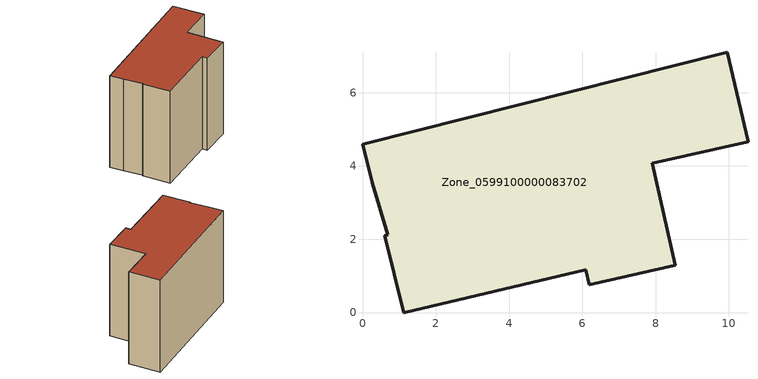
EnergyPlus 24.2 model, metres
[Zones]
Zone_0599100000083702
 floor ground (C_G): 0.69,2.12 0.26,3.54 0,4.6 9.96,7.1 10.52,4.66 7.91,4.07 8.54,1.29 6.18,0.76 6.09,1.17 1.12,0 0.61,2.1 z3.53
 wall outside (C_F): 10.52,4.66 9.96,7.1 0,4.6 0.26,3.54 0.69,2.12 0.61,2.1 1.12,0 6.09,1.17 6.18,0.76 8.54,1.29 7.91,4.07 10.52,4.66 z3.53:11.21
 roof outside (C_R): 0.26,3.54 0.69,2.12 0.61,2.1 1.12,0 6.09,1.17 6.18,0.76 8.54,1.29 7.91,4.07 10.52,4.66 9.96,7.1 0,4.6 z11.21
[BUILDING]
Pand.0599100000083702: North Axis=0; Terrain=City; Loads Convergence Tolerance Value=0.04; Temperature Convergence Tolerance Value=0.4; Solar Distribution=FullExterior; Maximum Number of Warmup Days=25; Minimum Number of Warmup Days=1
[Site:Location]
Rotterdam.The.Hague.AP_ZH_NLD Design_Conditions: Latitude=51.96; Longitude=4.45; Time Zone=1; Elevation=-4.5
[SITE:GROUNDTEMPERATURE:BUILDINGSURFACE]
18, 18, 18, 18, 18, 18, 18, 18, 18, 18, 18, 18
[MATERIAL] Thermal Absorptance=0.9; Solar Absorptance=0.7; Visible Absorptance=0.7
Name | Roughness | Thickness | Conductivity | Density | Specific Heat
G.TI.1946 | MediumSmooth | 0.15 | 1 | 540 | 1210
F.TI.1946 | Rough | 0.3 | 0.857143 | 1920 | 840
R.TI.1946 | MediumRough | 0.2 | 0.1 | 1500 | 1000
[CONSTRUCTION]
C_G: G.TI.1946
C_F: F.TI.1946
C_R: R.TI.1946
[ZONE]
Zone_0599100000083702: Type=1; Multiplier=1; Ceiling Height=Autocalculate; Volume=Autocalculate; Floor Area=autocalculate; Part of Total Floor Area=Yes
[ZONEINFILTRATION:DESIGNFLOWRATE]
Infil_Zone_0599100000083702: Zone or ZoneList or Space or SpaceList=Zone_0599100000083702; Schedule=AlwaysOn; Design Flow Rate Calculation Method=Flow/Area; Flow Rate per Floor Area=0.003; Constant Term Coefficient=1; Temperature Term Coefficient=0; Velocity Term Coefficient=0; Velocity Squared Term Coefficient=0
[HVACTEMPLATE:ZONE:IDEALLOADSAIRSYSTEM]
Zone_0599100000083702: Maximum Heating Supply Air Temperature=50; Minimum Cooling Supply Air Temperature=13; Maximum Heating Supply Air Humidity Ratio=0.0156; Minimum Cooling Supply Air Humidity Ratio=0.0077; Heating Limit=NoLimit; Cooling Limit=NoLimit; Dehumidification Control Type=ConstantSensibleHeatRatio; Cooling Sensible Heat Ratio=0.7; Dehumidification Setpoint=60; Humidification Control Type=None; Humidification Setpoint=30; Outdoor Air Method=None; Outdoor Air Flow Rate per Person=0.00944; Outdoor Air Flow Rate per Zone Floor Area=0; Outdoor Air Flow Rate per Zone=0; Demand Controlled Ventilation Type=None; Outdoor Air Economizer Type=NoEconomizer; Heat Recovery Type=None; Sensible Heat Recovery Effectiveness=0.7; Latent Heat Recovery Effectiveness=0.65
[ZONECONTROL:THERMOSTAT]
ThermostatControl_Zone_0599100000083702: Zone or ZoneList=Zone_0599100000083702; Control Type Schedule=DualSetpointControlType; Control 1=Thermostat_Zone_0599100000083702; Temperature Difference Between Cutout And Setpoint=0
[THERMOSTATSETPOINT:DUALSETPOINT]
Thermostat_Zone_0599100000083702: Heating Setpoint Temperature Schedule=HeatingSetpoint_Zone_0599100000083702; Cooling Setpoint Temperature Schedule=CoolingSetpoint_Zone_0599100000083702
[SCHEDULE:COMPACT]
HeatingSetpoint_Zone_0599100000083702: Through: 12/31, For: AllDays, Until: 24:00, 21
CoolingSetpoint_Zone_0599100000083702: Through: 12/31, For: AllDays, Until: 24:00, 24
DualSetpointControlType: Through: 12/31, For: AllDays, Until: 24:00, 4
AlwaysOn: Through: 12/31, For: AllDays, Until: 24:00, 1
